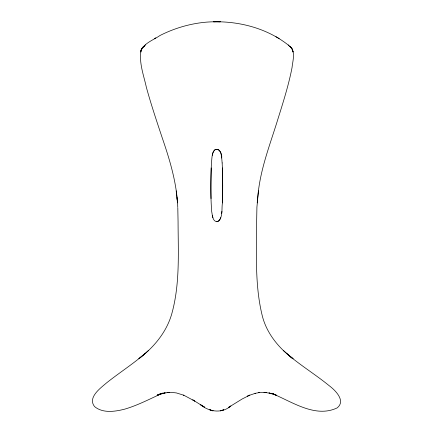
<?xml version="1.0" encoding="UTF-8"?>
<svg xmlns="http://www.w3.org/2000/svg" width="433" height="433" viewBox="0 0 433 433"><rect width="100%" height="100%" fill="white"/><g stroke="black" fill="none" stroke-linecap="round" stroke-linejoin="round"><path stroke-width="0.65" d="M222.156 162.949C221.68 159.339 221.875 146.365 214.779 149.905C211.537 153.304 212.056 158.608 211.439 162.911C210.893 174.797 210.79 186.704 211.023 198.601M211.217 167.928C210.844 182.396 210.552 196.912 211.677 211.353C212.403 214.914 212.354 221.756 217.355 221.685C223.493 218.248 221.328 208.684 222.454 202.888C222.843 189.578 222.773 176.253 222.156 162.949M222.454 202.888L222.692 185.313L222.378 167.928M257.446 199.965L258.436 190.888L256.921 207.12L256.645 221.734C256.617 253.375 254.658 285.791 262.517 316.745C267.112 333.951 279.025 348.192 293.006 358.778L286.982 353.761M257.213 202.888L257.678 197.648M221.636 213.464L221.918 211.353M258.257 192.371C261.094 166.743 270.739 142.657 278.192 118.171C283.426 101.474 288.73 84.733 292.053 67.526C292.692 60.858 295.826 51.792 290.094 46.52M212.284 155.328C213.718 144.801 222.486 149.672 221.734 158.007M142.544 47.522L144.546 46.19C142.111 47.018 141.05 49.714 140.693 52.063C142.879 43.343 153.369 40.182 159.999 35.501C174.477 28.172 190.358 23.506 206.536 22.137C236.109 19.934 267.664 27.604 290.613 46.97M220.678 217.647C220.17 219.504 219.006 221.718 216.798 221.734M141.775 48.572L141.05 50.417L141.169 49.898C138.674 62.449 143.707 75.082 146.349 87.239C151.02 104.326 156.676 121.126 162.261 137.932C169.953 160.34 176.848 183.273 177.763 207.12M148.259 350.692L138.879 358.703C153.899 347.304 166.673 332.024 171.831 313.606C180.106 283.772 178.158 252.342 178.066 221.734L177.795 207.726M145.51 44.924L143.15 46.97M144.839 353.761C132.606 364.272 118.978 372.986 106.383 383.037C100.304 388.271 87.428 397.526 94.524 406.555C102.881 413.51 114.962 411.637 124.72 409.147C137.77 405.315 149.872 398.939 162.207 393.321M154.581 38.58L155.837 37.85M247.784 396.022L247.487 396.152L249.798 395.129L242.166 398.988L228.7 407.301L230.865 406.024C221.739 413.802 209.199 411.918 200.457 404.671L204.722 407.253L202.525 405.97M162.927 392.991L161.19 393.792L162.272 393.294M160.28 393.954L158.413 394.777L161.812 393.278L157.098 395.313L159.847 394.187L157.525 395.069L165.184 392.834L163.295 393.256L169.547 392.314L167.051 392.585L171.078 392.368L176.35 392.92L183.976 395.275L183.619 395.129L194.85 401.131L192.994 400M249.468 395.275L255.432 393.278L254.977 393.391L259.188 392.59L258.647 392.65L266.447 392.585L263.984 392.314L270.235 393.256L268.996 392.975L276.579 395.302L271.902 393.272L275.301 394.777M213.426 21.742L220.332 21.742M271.399 393.256L272.552 393.792L271.475 393.294M271.54 393.321C291.615 401.38 315.154 418.5 337.226 407.859C346.07 400.79 335.229 390.203 329.167 385.684C316.723 375.519 303.04 366.995 290.608 356.819M289.212 46.19C291.663 47.056 292.719 49.687 293.071 52.063L291.983 48.572M291.198 47.516L289.991 46.515M279.177 38.58L275.929 36.686M202.606 406.019L192.788 399.87M293.006 358.778L283.599 350.692M288.254 44.924L288.908 45.497M212.349 215.558L212.906 217.62M176.182 190.888L177.221 199.965M176.978 197.643L177.46 202.888M223.677 409.802L220.516 410.852L223.666 409.824M216.879 21.65L213.523 21.758L220.235 21.758L216.879 21.65M213.004 410.847L209.778 409.78L212.987 410.857"/></g></svg>
